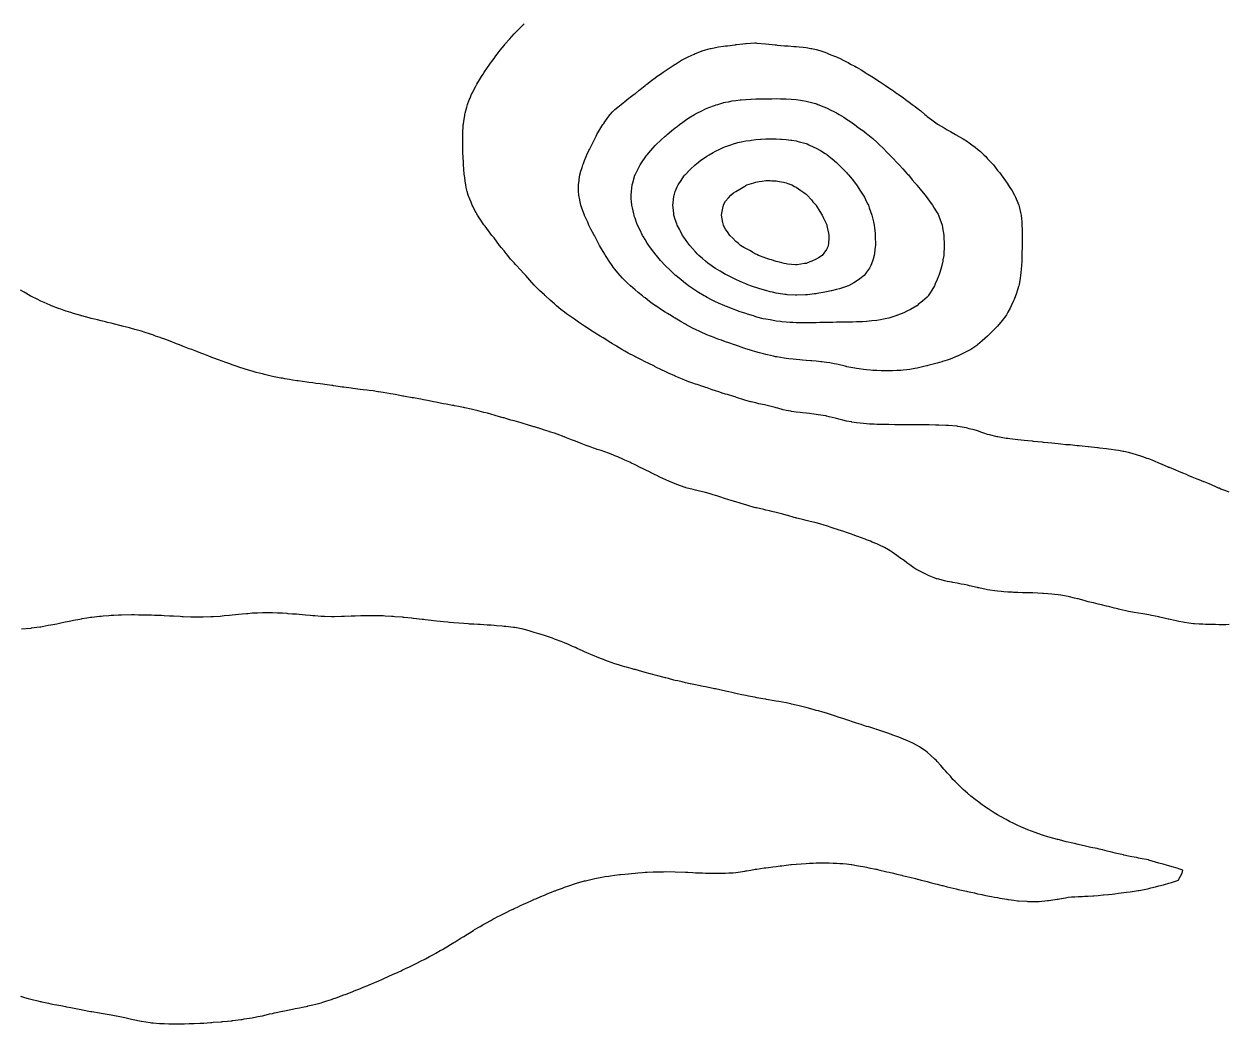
# Model space of a CAD drawing. Extents: x -717077 to -715000, y -984627 to -984000.
# Drawn here: x -716149.2 to -716029.6, y -984187.8 to -984088.5 of the extents above; entities that cross this region are included whole.
import ezdxf

# ---------------------------------------------------------------- set-up
doc = ezdxf.new("R2010")
doc.units = 0
doc.layers.add('buffer_B1_0_1_clip', color=7, linetype='Continuous')

msp = doc.modelspace()

# ---------------------------------------------------------------- linework, layer by layer
at = {"layer": 'buffer_B1_0_1_clip'}
for points in [[(-716029.5, -984134.99), (-716029.85, -984134.85), (-716030.32, -984134.68), (-716030.5, -984134.61), (-716030.57, -984134.58), (-716030.78, -984134.5), (-716031.27, -984134.28), (-716031.5, -984134.18), (-716031.98, -984133.98), (-716032.04, -984133.96), (-716032.5, -984133.77), (-716032.69, -984133.69), (-716033.18, -984133.5), (-716033.4, -984133.4), (-716033.5, -984133.36), (-716033.75, -984133.25), (-716034.1, -984133.1), (-716034.5, -984132.93), (-716034.8, -984132.81), (-716035.44, -984132.55), (-716035.5, -984132.53), (-716035.52, -984132.52), (-716035.58, -984132.5), (-716036.22, -984132.22), (-716036.5, -984132.1), (-716036.92, -984131.93), (-716037.16, -984131.83), (-716037.5, -984131.7), (-716037.65, -984131.65), (-716038.09, -984131.5), (-716038.39, -984131.39), (-716038.5, -984131.35), (-716038.71, -984131.29), (-716039.15, -984131.16), (-716039.5, -984131.07), (-716039.97, -984130.97), (-716040.04, -984130.96), (-716040.5, -984130.87), (-716040.81, -984130.81), (-716041.24, -984130.76), (-716041.5, -984130.72), (-716041.69, -984130.69), (-716042.38, -984130.62), (-716042.5, -984130.6), (-716042.59, -984130.59), (-716043.49, -984130.5), (-716043.5, -984130.5), (-716043.5, -984130.5), (-716043.5, -984130.5), (-716044.4, -984130.41), (-716044.5, -984130.4), (-716044.61, -984130.39), (-716045.31, -984130.31), (-716045.5, -984130.3), (-716045.72, -984130.28), (-716046.22, -984130.22), (-716046.5, -984130.2), (-716046.83, -984130.16), (-716047.12, -984130.13), (-716047.5, -984130.09), (-716047.95, -984130.05), (-716048.04, -984130.04), (-716048.5, -984130), (-716048.95, -984129.95), (-716049.05, -984129.94), (-716049.5, -984129.9), (-716049.86, -984129.86), (-716050.16, -984129.84), (-716050.5, -984129.8), (-716050.76, -984129.76), (-716051.29, -984129.7), (-716051.5, -984129.68), (-716051.65, -984129.65), (-716052.49, -984129.51), (-716052.5, -984129.51), (-716052.5, -984129.51), (-716052.53, -984129.5), (-716053.3, -984129.31), (-716053.5, -984129.26), (-716053.86, -984129.14), (-716054.07, -984129.07), (-716054.5, -984128.92), (-716054.82, -984128.82), (-716055.31, -984128.69), (-716055.5, -984128.63), (-716055.61, -984128.61), (-716056.2, -984128.5), (-716056.46, -984128.46), (-716056.5, -984128.45), (-716056.54, -984128.45), (-716057.37, -984128.38), (-716057.5, -984128.37), (-716057.63, -984128.37), (-716058.33, -984128.34), (-716058.5, -984128.33), (-716058.66, -984128.33), (-716059.31, -984128.32), (-716059.5, -984128.32), (-716059.68, -984128.32), (-716060.31, -984128.31), (-716060.5, -984128.31), (-716060.68, -984128.31), (-716061.3, -984128.31), (-716061.5, -984128.31), (-716061.69, -984128.31), (-716062.3, -984128.3), (-716062.5, -984128.3), (-716062.69, -984128.3), (-716063.29, -984128.29), (-716063.5, -984128.29), (-716063.71, -984128.29), (-716064.27, -984128.27), (-716064.5, -984128.27), (-716064.74, -984128.25), (-716065.22, -984128.23), (-716065.5, -984128.21), (-716065.82, -984128.18), (-716066.14, -984128.15), (-716066.5, -984128.11), (-716066.97, -984128.03), (-716067.02, -984128.02), (-716067.5, -984127.94), (-716067.85, -984127.85), (-716068.26, -984127.74), (-716068.5, -984127.68), (-716068.64, -984127.64), (-716069.22, -984127.5), (-716069.45, -984127.45), (-716069.5, -984127.44), (-716069.57, -984127.43), (-716070.31, -984127.31), (-716070.5, -984127.28), (-716070.75, -984127.25), (-716071.19, -984127.2), (-716071.5, -984127.16), (-716071.88, -984127.12), (-716072.09, -984127.09), (-716072.5, -984127.05), (-716072.97, -984126.97), (-716073.04, -984126.96), (-716073.5, -984126.88), (-716073.8, -984126.81), (-716074.33, -984126.67), (-716074.5, -984126.62), (-716074.6, -984126.6), (-716074.97, -984126.5), (-716075.39, -984126.4), (-716075.5, -984126.37), (-716075.66, -984126.33), (-716076.2, -984126.21), (-716076.5, -984126.14), (-716076.98, -984126.01), (-716077.01, -984126.01), (-716077.5, -984125.88), (-716077.79, -984125.79), (-716078.41, -984125.58), (-716078.5, -984125.56), (-716078.54, -984125.54), (-716078.68, -984125.5), (-716079.31, -984125.31), (-716079.5, -984125.25), (-716079.85, -984125.15), (-716080.08, -984125.08), (-716080.5, -984124.95), (-716080.83, -984124.84), (-716081.35, -984124.64), (-716081.5, -984124.59), (-716081.57, -984124.57), (-716081.76, -984124.5), (-716082.32, -984124.32), (-716082.5, -984124.26), (-716082.87, -984124.13), (-716083.06, -984124.06), (-716083.5, -984123.91), (-716083.79, -984123.79), (-716084.44, -984123.5), (-716084.48, -984123.48), (-716084.5, -984123.48), (-716084.54, -984123.46), (-716085.18, -984123.18), (-716085.5, -984123.03), (-716085.86, -984122.86), (-716086.42, -984122.57), (-716086.5, -984122.54), (-716086.52, -984122.52), (-716086.57, -984122.5), (-716087.2, -984122.2), (-716087.5, -984122.05), (-716087.86, -984121.87), (-716088.44, -984121.56), (-716088.5, -984121.53), (-716088.52, -984121.52), (-716088.55, -984121.5), (-716089.18, -984121.18), (-716089.5, -984121), (-716089.82, -984120.82), (-716090.35, -984120.5), (-716090.44, -984120.45), (-716090.5, -984120.41), (-716090.73, -984120.26), (-716091.06, -984120.06), (-716091.5, -984119.78), (-716091.67, -984119.68), (-716091.96, -984119.5), (-716092.29, -984119.3), (-716092.5, -984119.17), (-716092.91, -984118.91), (-716093.44, -984118.56), (-716093.5, -984118.52), (-716093.51, -984118.51), (-716093.53, -984118.5), (-716094.11, -984118.11), (-716094.5, -984117.83), (-716094.7, -984117.7), (-716095, -984117.5), (-716095.29, -984117.29), (-716095.5, -984117.14), (-716095.86, -984116.86), (-716096.3, -984116.5), (-716096.4, -984116.4), (-716096.5, -984116.3), (-716096.92, -984115.93), (-716097.4, -984115.5), (-716097.45, -984115.46), (-716097.5, -984115.41), (-716097.97, -984114.97), (-716098.44, -984114.5), (-716098.46, -984114.47), (-716098.5, -984114.43), (-716098.94, -984113.95), (-716099.34, -984113.5), (-716099.42, -984113.42), (-716099.5, -984113.33), (-716099.9, -984112.9), (-716100.26, -984112.5), (-716100.37, -984112.38), (-716100.5, -984112.23), (-716100.85, -984111.85), (-716101.14, -984111.5), (-716101.3, -984111.3), (-716101.5, -984111.04), (-716101.74, -984110.75), (-716101.95, -984110.5), (-716102.5, -984109.76), (-716102.61, -984109.62), (-716102.71, -984109.5), (-716103.05, -984109.06), (-716103.39, -984108.6), (-716103.47, -984108.5), (-716103.48, -984108.48), (-716103.5, -984108.46), (-716103.89, -984107.89), (-716104.14, -984107.5), (-716104.26, -984107.27), (-716104.5, -984106.82), (-716104.61, -984106.61), (-716104.67, -984106.5), (-716104.78, -984106.21), (-716104.91, -984105.91), (-716105.07, -984105.5), (-716105.15, -984105.15), (-716105.25, -984104.75), (-716105.31, -984104.5), (-716105.33, -984104.33), (-716105.44, -984103.55), (-716105.45, -984103.5), (-716105.45, -984103.46), (-716105.5, -984102.89), (-716105.53, -984102.53), (-716105.53, -984102.5), (-716105.53, -984102.47), (-716105.57, -984101.57), (-716105.58, -984101.5), (-716105.58, -984101.42), (-716105.6, -984100.61), (-716105.61, -984100.5), (-716105.61, -984100.39), (-716105.61, -984099.61), (-716105.61, -984099.5), (-716105.6, -984099.4), (-716105.55, -984098.55), (-716105.55, -984098.5), (-716105.54, -984098.46), (-716105.5, -984098.17), (-716105.41, -984097.59), (-716105.4, -984097.5), (-716105.36, -984097.36), (-716105.21, -984096.79), (-716105.12, -984096.5), (-716104.95, -984096.05), (-716104.87, -984095.88), (-716104.72, -984095.5), (-716104.65, -984095.35), (-716104.5, -984095.05), (-716104.31, -984094.69), (-716104.2, -984094.5), (-716103.94, -984094.06), (-716103.73, -984093.73), (-716103.58, -984093.5), (-716103.55, -984093.45), (-716103.5, -984093.37), (-716103.15, -984092.85), (-716102.91, -984092.5), (-716102.74, -984092.26), (-716102.5, -984091.93), (-716102.32, -984091.68), (-716102.18, -984091.5), (-716101.88, -984091.11), (-716101.5, -984090.64), (-716101.43, -984090.56), (-716101.38, -984090.5), (-716100.97, -984090.03), (-716100.5, -984089.5), (-716100.49, -984089.5), (-716100.49, -984089.5), (-716100.4, -984089.4), (-716100.01, -984088.99), (-716099.52, -984088.5)], [(-716029.5, -984148.14), (-716029.85, -984148.15), (-716030.14, -984148.15), (-716030.5, -984148.15), (-716030.85, -984148.14), (-716031.14, -984148.14), (-716031.5, -984148.14), (-716031.87, -984148.12), (-716032.11, -984148.11), (-716032.5, -984148.1), (-716032.94, -984148.06), (-716033.04, -984148.05), (-716033.5, -984148.01), (-716033.93, -984147.94), (-716034.09, -984147.91), (-716034.5, -984147.84), (-716034.78, -984147.78), (-716035.36, -984147.64), (-716035.5, -984147.61), (-716035.58, -984147.59), (-716035.95, -984147.5), (-716036.39, -984147.39), (-716036.5, -984147.37), (-716036.66, -984147.34), (-716037.22, -984147.22), (-716037.5, -984147.17), (-716037.88, -984147.11), (-716038.08, -984147.08), (-716038.5, -984147.01), (-716038.93, -984146.94), (-716039.09, -984146.91), (-716039.5, -984146.83), (-716039.77, -984146.77), (-716040.37, -984146.63), (-716040.5, -984146.6), (-716040.57, -984146.58), (-716040.89, -984146.5), (-716041.37, -984146.38), (-716041.5, -984146.34), (-716041.7, -984146.3), (-716042.18, -984146.18), (-716042.5, -984146.11), (-716042.99, -984145.99), (-716043.01, -984145.98), (-716043.5, -984145.87), (-716043.79, -984145.79), (-716044.37, -984145.63), (-716044.5, -984145.59), (-716044.57, -984145.57), (-716044.87, -984145.5), (-716045.37, -984145.37), (-716045.5, -984145.34), (-716045.69, -984145.31), (-716046.21, -984145.22), (-716046.5, -984145.17), (-716046.86, -984145.14), (-716047.11, -984145.11), (-716047.5, -984145.07), (-716047.95, -984145.05), (-716048.04, -984145.04), (-716048.5, -984145.02), (-716048.99, -984145), (-716049, -984145), (-716049.5, -984144.99), (-716049.97, -984144.97), (-716050.02, -984144.97), (-716050.5, -984144.96), (-716050.93, -984144.94), (-716051.07, -984144.93), (-716051.5, -984144.91), (-716051.87, -984144.88), (-716052.14, -984144.86), (-716052.5, -984144.83), (-716052.78, -984144.79), (-716053.28, -984144.71), (-716053.5, -984144.68), (-716053.65, -984144.65), (-716054.37, -984144.5), (-716054.47, -984144.48), (-716054.5, -984144.47), (-716054.54, -984144.46), (-716055.28, -984144.29), (-716055.5, -984144.24), (-716055.82, -984144.17), (-716056.11, -984144.11), (-716056.5, -984144.04), (-716056.95, -984143.95), (-716057.06, -984143.93), (-716057.5, -984143.85), (-716057.78, -984143.78), (-716058.35, -984143.64), (-716058.5, -984143.61), (-716058.58, -984143.58), (-716058.79, -984143.5), (-716059.29, -984143.3), (-716059.5, -984143.21), (-716059.97, -984142.97), (-716060.09, -984142.91), (-716060.5, -984142.7), (-716060.62, -984142.63), (-716060.83, -984142.5), (-716061.21, -984142.22), (-716061.5, -984142.01), (-716061.79, -984141.79), (-716062.21, -984141.5), (-716062.37, -984141.37), (-716062.5, -984141.27), (-716062.96, -984140.96), (-716063.16, -984140.83), (-716063.5, -984140.63), (-716063.58, -984140.58), (-716063.74, -984140.5), (-716064.24, -984140.24), (-716064.5, -984140.13), (-716064.94, -984139.94), (-716065.12, -984139.87), (-716065.5, -984139.73), (-716065.66, -984139.66), (-716066.1, -984139.5), (-716066.39, -984139.39), (-716066.5, -984139.35), (-716066.73, -984139.27), (-716067.12, -984139.12), (-716067.5, -984138.99), (-716067.87, -984138.87), (-716068.24, -984138.76), (-716068.5, -984138.67), (-716068.63, -984138.63), (-716069.02, -984138.5), (-716069.38, -984138.38), (-716069.5, -984138.34), (-716069.73, -984138.27), (-716070.14, -984138.14), (-716070.5, -984138.04), (-716070.93, -984137.93), (-716071.11, -984137.89), (-716071.5, -984137.79), (-716071.73, -984137.74), (-716072.42, -984137.58), (-716072.5, -984137.56), (-716072.54, -984137.55), (-716072.71, -984137.5), (-716073.32, -984137.32), (-716073.5, -984137.27), (-716073.81, -984137.18), (-716074.1, -984137.11), (-716074.5, -984137), (-716074.9, -984136.91), (-716075.14, -984136.86), (-716075.5, -984136.78), (-716075.72, -984136.72), (-716076.43, -984136.56), (-716076.5, -984136.55), (-716076.53, -984136.54), (-716076.67, -984136.5), (-716077.31, -984136.31), (-716077.5, -984136.25), (-716077.86, -984136.14), (-716078.07, -984136.07), (-716078.5, -984135.94), (-716078.84, -984135.84), (-716079.29, -984135.71), (-716079.5, -984135.65), (-716079.61, -984135.61), (-716079.98, -984135.5), (-716080.37, -984135.37), (-716080.5, -984135.33), (-716080.73, -984135.26), (-716081.14, -984135.14), (-716081.5, -984135.04), (-716081.93, -984134.94), (-716082.1, -984134.9), (-716082.5, -984134.8), (-716082.73, -984134.74), (-716083.44, -984134.55), (-716083.5, -984134.54), (-716083.53, -984134.53), (-716083.61, -984134.5), (-716084.26, -984134.26), (-716084.5, -984134.17), (-716084.97, -984133.97), (-716085.07, -984133.93), (-716085.5, -984133.75), (-716085.66, -984133.67), (-716086.02, -984133.5), (-716086.34, -984133.34), (-716086.5, -984133.26), (-716086.97, -984133.03), (-716087.01, -984133.01), (-716087.5, -984132.77), (-716087.68, -984132.68), (-716088.05, -984132.5), (-716088.35, -984132.35), (-716088.5, -984132.27), (-716088.93, -984132.07), (-716089.02, -984132.03), (-716089.5, -984131.81), (-716089.71, -984131.71), (-716090.21, -984131.5), (-716090.41, -984131.41), (-716090.5, -984131.37), (-716090.7, -984131.3), (-716091.13, -984131.13), (-716091.5, -984131), (-716091.87, -984130.87), (-716092.25, -984130.75), (-716092.5, -984130.67), (-716092.62, -984130.62), (-716092.95, -984130.5), (-716093.35, -984130.35), (-716093.5, -984130.29), (-716093.84, -984130.16), (-716094.07, -984130.07), (-716094.5, -984129.9), (-716094.79, -984129.79), (-716095.48, -984129.52), (-716095.5, -984129.51), (-716095.5, -984129.51), (-716095.52, -984129.5), (-716096.24, -984129.24), (-716096.5, -984129.15), (-716096.99, -984128.99), (-716097.02, -984128.98), (-716097.5, -984128.83), (-716097.75, -984128.75), (-716098.48, -984128.52), (-716098.5, -984128.51), (-716098.51, -984128.51), (-716098.54, -984128.5), (-716099.27, -984128.27), (-716099.5, -984128.2), (-716099.91, -984128.08), (-716100.04, -984128.05), (-716100.5, -984127.92), (-716100.82, -984127.83), (-716101.32, -984127.68), (-716101.5, -984127.62), (-716101.59, -984127.6), (-716101.95, -984127.5), (-716102.37, -984127.37), (-716102.5, -984127.34), (-716102.72, -984127.28), (-716103.16, -984127.16), (-716103.5, -984127.08), (-716103.96, -984126.96), (-716104.07, -984126.93), (-716104.5, -984126.82), (-716104.76, -984126.76), (-716105.38, -984126.62), (-716105.5, -984126.59), (-716105.57, -984126.58), (-716106, -984126.5), (-716106.42, -984126.42), (-716106.5, -984126.4), (-716106.62, -984126.38), (-716107.26, -984126.26), (-716107.5, -984126.22), (-716107.85, -984126.15), (-716108.1, -984126.1), (-716108.5, -984126.02), (-716108.93, -984125.93), (-716109.1, -984125.9), (-716109.5, -984125.82), (-716109.77, -984125.77), (-716110.32, -984125.67), (-716110.5, -984125.64), (-716110.62, -984125.62), (-716111.31, -984125.5), (-716111.47, -984125.47), (-716111.5, -984125.47), (-716111.54, -984125.46), (-716112.31, -984125.31), (-716112.5, -984125.27), (-716112.77, -984125.22), (-716113.15, -984125.16), (-716113.5, -984125.09), (-716113.97, -984125.03), (-716114.02, -984125.02), (-716114.5, -984124.95), (-716114.9, -984124.9), (-716115.12, -984124.88), (-716115.5, -984124.83), (-716115.79, -984124.8), (-716116.26, -984124.74), (-716116.5, -984124.71), (-716116.68, -984124.68), (-716117.42, -984124.58), (-716117.5, -984124.57), (-716117.56, -984124.56), (-716117.98, -984124.5), (-716118.43, -984124.43), (-716118.5, -984124.42), (-716118.59, -984124.41), (-716119.3, -984124.31), (-716119.5, -984124.28), (-716119.75, -984124.25), (-716120.19, -984124.19), (-716120.5, -984124.15), (-716120.9, -984124.1), (-716121.07, -984124.08), (-716121.5, -984124.02), (-716121.95, -984123.95), (-716122.06, -984123.93), (-716122.5, -984123.87), (-716122.81, -984123.81), (-716123.27, -984123.73), (-716123.5, -984123.69), (-716123.66, -984123.66), (-716124.48, -984123.5), (-716124.49, -984123.5), (-716124.5, -984123.5), (-716124.5, -984123.5), (-716125.3, -984123.31), (-716125.5, -984123.26), (-716125.82, -984123.17), (-716126.1, -984123.1), (-716126.5, -984122.99), (-716126.88, -984122.88), (-716127.22, -984122.78), (-716127.5, -984122.69), (-716127.64, -984122.65), (-716128.1, -984122.5), (-716128.39, -984122.39), (-716128.5, -984122.35), (-716128.73, -984122.27), (-716129.12, -984122.13), (-716129.5, -984121.99), (-716129.85, -984121.86), (-716130.31, -984121.69), (-716130.5, -984121.62), (-716130.59, -984121.59), (-716130.83, -984121.5), (-716131.31, -984121.31), (-716131.5, -984121.24), (-716131.93, -984121.06), (-716132.02, -984121.03), (-716132.5, -984120.84), (-716132.75, -984120.75), (-716133.42, -984120.5), (-716133.47, -984120.48), (-716133.5, -984120.47), (-716133.55, -984120.45), (-716134.19, -984120.19), (-716134.5, -984120.07), (-716134.91, -984119.92), (-716135.17, -984119.82), (-716135.5, -984119.71), (-716135.65, -984119.65), (-716136.1, -984119.5), (-716136.39, -984119.39), (-716136.5, -984119.35), (-716136.72, -984119.28), (-716137.14, -984119.14), (-716137.5, -984119.02), (-716137.9, -984118.9), (-716138.17, -984118.83), (-716138.5, -984118.74), (-716138.68, -984118.69), (-716139.42, -984118.5), (-716139.48, -984118.48), (-716139.5, -984118.48), (-716139.53, -984118.47), (-716140.28, -984118.28), (-716140.5, -984118.23), (-716140.86, -984118.14), (-716141.08, -984118.08), (-716141.5, -984117.98), (-716141.88, -984117.89), (-716142.18, -984117.81), (-716142.5, -984117.74), (-716142.68, -984117.69), (-716143.41, -984117.5), (-716143.48, -984117.48), (-716143.5, -984117.48), (-716143.53, -984117.47), (-716144.25, -984117.25), (-716144.5, -984117.17), (-716144.99, -984117.01), (-716145, -984117.01), (-716145.5, -984116.84), (-716145.75, -984116.75), (-716146.42, -984116.5), (-716146.47, -984116.48), (-716146.5, -984116.47), (-716146.56, -984116.44), (-716147.16, -984116.17), (-716147.5, -984116.02), (-716147.85, -984115.85), (-716148.43, -984115.56), (-716148.5, -984115.53), (-716148.52, -984115.52), (-716148.56, -984115.5), (-716149.15, -984115.15), (-716149.5, -984114.95)], [(-716149.5, -984185.04), (-716149.13, -984185.14), (-716148.76, -984185.24), (-716148.5, -984185.31), (-716148.35, -984185.35), (-716147.78, -984185.5), (-716147.55, -984185.56), (-716147.5, -984185.57), (-716147.41, -984185.59), (-716146.73, -984185.73), (-716146.5, -984185.78), (-716146.16, -984185.84), (-716145.89, -984185.89), (-716145.5, -984185.96), (-716145.04, -984186.04), (-716144.93, -984186.07), (-716144.5, -984186.15), (-716144.2, -984186.2), (-716143.69, -984186.31), (-716143.5, -984186.35), (-716143.37, -984186.37), (-716142.72, -984186.5), (-716142.53, -984186.54), (-716142.5, -984186.54), (-716142.44, -984186.55), (-716141.68, -984186.68), (-716141.5, -984186.72), (-716140.5, -984186.89), (-716140.02, -984186.98), (-716139.98, -984186.98), (-716139.5, -984187.08), (-716139.15, -984187.15), (-716138.76, -984187.24), (-716138.5, -984187.3), (-716138.33, -984187.33), (-716137.52, -984187.5), (-716137.5, -984187.5), (-716137.5, -984187.5), (-716137.49, -984187.51), (-716136.63, -984187.64), (-716136.5, -984187.66), (-716136.33, -984187.67), (-716135.72, -984187.73), (-716135.5, -984187.74), (-716135.25, -984187.75), (-716134.77, -984187.77), (-716134.5, -984187.78), (-716134.22, -984187.78), (-716133.77, -984187.78), (-716133.5, -984187.77), (-716133.23, -984187.77), (-716132.75, -984187.75), (-716132.5, -984187.74), (-716132.26, -984187.73), (-716131.7, -984187.7), (-716131.5, -984187.7), (-716131.31, -984187.69), (-716130.64, -984187.64), (-716130.5, -984187.63), (-716130.37, -984187.62), (-716129.55, -984187.56), (-716129.5, -984187.55), (-716129.45, -984187.55), (-716128.96, -984187.5), (-716128.54, -984187.46), (-716128.5, -984187.45), (-716128.44, -984187.44), (-716127.65, -984187.35), (-716127.5, -984187.33), (-716127.29, -984187.29), (-716126.79, -984187.21), (-716126.5, -984187.16), (-716126.07, -984187.07), (-716125.95, -984187.05), (-716125.5, -984186.96), (-716125.13, -984186.87), (-716124.79, -984186.79), (-716124.5, -984186.73), (-716124.31, -984186.68), (-716123.51, -984186.51), (-716123.5, -984186.51), (-716123.49, -984186.51), (-716123.46, -984186.5), (-716122.66, -984186.34), (-716122.5, -984186.3), (-716122.25, -984186.26), (-716121.82, -984186.18), (-716121.5, -984186.11), (-716121, -984186.01), (-716120.99, -984186), (-716120.5, -984185.89), (-716120.18, -984185.81), (-716119.67, -984185.67), (-716119.5, -984185.62), (-716119.4, -984185.6), (-716119.1, -984185.5), (-716118.65, -984185.35), (-716118.5, -984185.3), (-716118.18, -984185.18), (-716117.91, -984185.09), (-716117.5, -984184.93), (-716117.18, -984184.81), (-716116.58, -984184.58), (-716116.5, -984184.55), (-716116.46, -984184.54), (-716116.37, -984184.5), (-716115.75, -984184.25), (-716115.5, -984184.14), (-716115.04, -984183.95), (-716114.88, -984183.89), (-716114.5, -984183.73), (-716114.34, -984183.66), (-716113.95, -984183.5), (-716113.64, -984183.36), (-716113.5, -984183.3), (-716112.5, -984182.85), (-716112.26, -984182.74), (-716111.73, -984182.5), (-716111.57, -984182.42), (-716111.5, -984182.39), (-716111.28, -984182.28), (-716110.9, -984182.1), (-716110.5, -984181.91), (-716110.22, -984181.77), (-716109.67, -984181.5), (-716109.5, -984181.41), (-716109.31, -984181.31), (-716108.9, -984181.1), (-716108.5, -984180.88), (-716108.26, -984180.74), (-716107.83, -984180.5), (-716107.62, -984180.38), (-716107.5, -984180.31), (-716107.02, -984180.02), (-716106.99, -984180), (-716106.5, -984179.71), (-716106.37, -984179.63), (-716106.17, -984179.5), (-716105.75, -984179.24), (-716105.5, -984179.09), (-716105.14, -984178.86), (-716104.55, -984178.5), (-716104.52, -984178.48), (-716104.5, -984178.47), (-716104.42, -984178.42), (-716103.89, -984178.11), (-716103.5, -984177.88), (-716103.26, -984177.74), (-716102.82, -984177.5), (-716102.61, -984177.38), (-716102.5, -984177.32), (-716102.13, -984177.13), (-716101.96, -984177.04), (-716101.5, -984176.81), (-716101.29, -984176.71), (-716100.85, -984176.5), (-716100.61, -984176.38), (-716100.5, -984176.33), (-716100.18, -984176.18), (-716099.93, -984176.07), (-716099.5, -984175.86), (-716099.25, -984175.75), (-716098.69, -984175.5), (-716098.56, -984175.44), (-716098.5, -984175.41), (-716098.35, -984175.35), (-716097.86, -984175.14), (-716097.5, -984174.99), (-716097.15, -984174.84), (-716096.63, -984174.64), (-716096.5, -984174.58), (-716096.44, -984174.56), (-716096.28, -984174.5), (-716095.71, -984174.29), (-716095.5, -984174.21), (-716095.06, -984174.06), (-716094.97, -984174.03), (-716094.5, -984173.87), (-716094.21, -984173.79), (-716093.61, -984173.62), (-716093.5, -984173.58), (-716093.43, -984173.57), (-716093.14, -984173.5), (-716092.62, -984173.38), (-716092.5, -984173.35), (-716092.31, -984173.31), (-716091.79, -984173.21), (-716091.5, -984173.15), (-716091.09, -984173.1), (-716090.92, -984173.07), (-716090.5, -984173.01), (-716090.04, -984172.96), (-716089.95, -984172.95), (-716089.5, -984172.9), (-716089.13, -984172.87), (-716088.84, -984172.84), (-716088.5, -984172.81), (-716088.21, -984172.79), (-716087.75, -984172.75), (-716087.5, -984172.73), (-716087.28, -984172.72), (-716086.69, -984172.69), (-716086.5, -984172.69), (-716086.31, -984172.68), (-716085.66, -984172.67), (-716085.5, -984172.66), (-716084.5, -984172.68), (-716083.5, -984172.72), (-716083.27, -984172.73), (-716082.75, -984172.75), (-716082.5, -984172.77), (-716082.22, -984172.78), (-716081.79, -984172.79), (-716081.5, -984172.8), (-716081.19, -984172.81), (-716080.81, -984172.81), (-716080.5, -984172.82), (-716080.18, -984172.81), (-716079.81, -984172.81), (-716079.5, -984172.81), (-716079.2, -984172.79), (-716078.77, -984172.78), (-716078.5, -984172.76), (-716078.27, -984172.73), (-716077.6, -984172.6), (-716077.5, -984172.58), (-716077.42, -984172.57), (-716076.99, -984172.5), (-716076.57, -984172.43), (-716076.5, -984172.42), (-716076.4, -984172.41), (-716075.69, -984172.3), (-716075.5, -984172.28), (-716075.24, -984172.24), (-716074.81, -984172.19), (-716074.5, -984172.15), (-716074.09, -984172.1), (-716073.92, -984172.07), (-716073.5, -984172.02), (-716073.02, -984171.97), (-716072.97, -984171.97), (-716072.5, -984171.92), (-716071.5, -984171.84), (-716071.17, -984171.82), (-716070.8, -984171.81), (-716070.5, -984171.79), (-716070.21, -984171.79), (-716069.78, -984171.78), (-716069.5, -984171.78), (-716069.21, -984171.79), (-716068.81, -984171.81), (-716068.5, -984171.82), (-716068.15, -984171.85), (-716067.87, -984171.87), (-716067.5, -984171.9), (-716067.03, -984171.97), (-716066.97, -984171.97), (-716066.5, -984172.04), (-716066.11, -984172.11), (-716065.84, -984172.16), (-716065.5, -984172.22), (-716065.27, -984172.27), (-716064.59, -984172.41), (-716064.5, -984172.43), (-716064.44, -984172.45), (-716064.2, -984172.5), (-716063.63, -984172.64), (-716063.5, -984172.67), (-716063.28, -984172.72), (-716062.83, -984172.83), (-716062.5, -984172.9), (-716062.02, -984173.02), (-716061.96, -984173.04), (-716061.5, -984173.15), (-716061.22, -984173.22), (-716060.64, -984173.36), (-716060.5, -984173.4), (-716060.42, -984173.42), (-716060.09, -984173.5), (-716059.62, -984173.62), (-716059.5, -984173.65), (-716059.29, -984173.71), (-716058.83, -984173.83), (-716058.5, -984173.91), (-716058.03, -984174.03), (-716057.95, -984174.05), (-716057.5, -984174.16), (-716057.22, -984174.23), (-716056.63, -984174.37), (-716056.5, -984174.4), (-716056.42, -984174.42), (-716056.07, -984174.5), (-716055.6, -984174.61), (-716055.5, -984174.63), (-716055.33, -984174.67), (-716054.78, -984174.78), (-716054.5, -984174.85), (-716054.06, -984174.94), (-716053.95, -984174.96), (-716053.5, -984175.05), (-716053.12, -984175.12), (-716052.81, -984175.18), (-716052.5, -984175.24), (-716052.28, -984175.28), (-716051.59, -984175.4), (-716051.5, -984175.42), (-716051.43, -984175.43), (-716050.9, -984175.5), (-716050.54, -984175.55), (-716050.5, -984175.56), (-716050.44, -984175.56), (-716049.61, -984175.61), (-716049.5, -984175.62), (-716049.37, -984175.63), (-716048.62, -984175.62), (-716048.5, -984175.62), (-716048.38, -984175.62), (-716047.54, -984175.54), (-716047.5, -984175.54), (-716047.46, -984175.54), (-716047.22, -984175.5), (-716046.6, -984175.4), (-716046.5, -984175.38), (-716046.35, -984175.35), (-716045.75, -984175.25), (-716045.5, -984175.19), (-716045.17, -984175.17), (-716044.84, -984175.16), (-716044.5, -984175.14), (-716044.12, -984175.12), (-716043.88, -984175.11), (-716043.5, -984175.1), (-716043.06, -984175.07), (-716042.94, -984175.06), (-716042.5, -984175.03), (-716042.01, -984174.98), (-716041.97, -984174.98), (-716041.5, -984174.93), (-716041.11, -984174.89), (-716040.85, -984174.85), (-716040.5, -984174.81), (-716040.22, -984174.78), (-716039.7, -984174.71), (-716039.34, -984174.66), (-716038.54, -984174.54), (-716038.5, -984174.53), (-716038.47, -984174.53), (-716038.27, -984174.5), (-716037.63, -984174.36), (-716037.5, -984174.33), (-716037.27, -984174.27), (-716036.83, -984174.17), (-716036.5, -984174.08), (-716036.03, -984173.97), (-716035.94, -984173.94), (-716035.5, -984173.82), (-716035.25, -984173.75), (-716034.55, -984173.5), (-716034.53, -984173.47), (-716034.5, -984173.4), (-716034.19, -984172.8), (-716034.1, -984172.5), (-716034.4, -984172.41), (-716034.5, -984172.38), (-716034.67, -984172.33), (-716035.18, -984172.18), (-716035.5, -984172.09), (-716035.96, -984171.96), (-716036.06, -984171.93), (-716036.5, -984171.81), (-716037.5, -984171.51), (-716037.5, -984171.51), (-716037.53, -984171.5), (-716038.34, -984171.35), (-716038.5, -984171.32), (-716038.72, -984171.27), (-716039.18, -984171.18), (-716039.5, -984171.12), (-716039.98, -984171.02), (-716040.01, -984171.01), (-716040.5, -984170.91), (-716040.82, -984170.83), (-716041.29, -984170.71), (-716041.5, -984170.66), (-716041.62, -984170.63), (-716042.07, -984170.5), (-716042.42, -984170.43), (-716042.5, -984170.41), (-716042.61, -984170.38), (-716043.25, -984170.25), (-716043.5, -984170.19), (-716043.89, -984170.11), (-716044.07, -984170.07), (-716044.5, -984169.97), (-716044.88, -984169.88), (-716045.19, -984169.81), (-716045.5, -984169.73), (-716045.68, -984169.69), (-716046.37, -984169.5), (-716046.47, -984169.48), (-716046.5, -984169.47), (-716046.54, -984169.46), (-716047.27, -984169.27), (-716047.5, -984169.21), (-716047.93, -984169.07), (-716048.03, -984169.04), (-716048.5, -984168.89), (-716048.78, -984168.78), (-716049.49, -984168.5), (-716049.5, -984168.5), (-716049.5, -984168.5), (-716049.5, -984168.5), (-716050.2, -984168.21), (-716050.5, -984168.08), (-716050.89, -984167.89), (-716051.32, -984167.67), (-716051.5, -984167.59), (-716051.55, -984167.56), (-716051.66, -984167.5), (-716052.2, -984167.2), (-716052.5, -984167.03), (-716052.83, -984166.83), (-716053.35, -984166.5), (-716053.44, -984166.44), (-716053.5, -984166.4), (-716053.83, -984166.17), (-716054.03, -984166.03), (-716054.5, -984165.68), (-716054.6, -984165.61), (-716054.74, -984165.5), (-716055.15, -984165.16), (-716055.5, -984164.86), (-716055.69, -984164.7), (-716055.92, -984164.5), (-716056.21, -984164.21), (-716056.5, -984163.92), (-716056.71, -984163.71), (-716056.93, -984163.5), (-716057.19, -984163.2), (-716057.5, -984162.84), (-716057.67, -984162.67), (-716057.83, -984162.5), (-716058.13, -984162.14), (-716058.5, -984161.72), (-716058.61, -984161.61), (-716058.72, -984161.5), (-716059.12, -984161.12), (-716059.5, -984160.8), (-716059.66, -984160.67), (-716059.91, -984160.5), (-716060.27, -984160.27), (-716060.5, -984160.15), (-716060.92, -984159.92), (-716061.21, -984159.79), (-716061.5, -984159.65), (-716061.6, -984159.6), (-716061.84, -984159.5), (-716062.31, -984159.32), (-716062.5, -984159.25), (-716062.89, -984159.11), (-716063.05, -984159.05), (-716063.5, -984158.89), (-716063.79, -984158.79), (-716064.4, -984158.59), (-716064.5, -984158.56), (-716064.54, -984158.55), (-716064.68, -984158.5), (-716065.3, -984158.3), (-716065.5, -984158.24), (-716065.88, -984158.11), (-716066.05, -984158.06), (-716066.5, -984157.91), (-716066.81, -984157.81), (-716067.37, -984157.63), (-716067.5, -984157.59), (-716067.56, -984157.56), (-716067.76, -984157.5), (-716068.32, -984157.32), (-716068.5, -984157.26), (-716069.5, -984156.94), (-716069.84, -984156.84), (-716070.29, -984156.71), (-716070.5, -984156.65), (-716070.61, -984156.62), (-716071.05, -984156.5), (-716071.4, -984156.4), (-716071.5, -984156.38), (-716071.66, -984156.34), (-716072.21, -984156.21), (-716072.5, -984156.14), (-716072.96, -984156.03), (-716073.02, -984156.02), (-716073.5, -984155.92), (-716073.85, -984155.85), (-716074.21, -984155.78), (-716074.5, -984155.73), (-716074.69, -984155.7), (-716075.43, -984155.57), (-716075.5, -984155.55), (-716075.54, -984155.55), (-716075.81, -984155.5), (-716076.39, -984155.4), (-716076.5, -984155.38), (-716076.65, -984155.35), (-716077.24, -984155.24), (-716077.5, -984155.19), (-716077.9, -984155.1), (-716078.06, -984155.07), (-716078.5, -984154.97), (-716078.88, -984154.88), (-716079.18, -984154.81), (-716079.5, -984154.74), (-716080.5, -984154.53), (-716080.52, -984154.52), (-716080.62, -984154.5), (-716081.35, -984154.35), (-716081.5, -984154.32), (-716081.72, -984154.28), (-716082.18, -984154.18), (-716082.5, -984154.12), (-716082.98, -984154.02), (-716083.01, -984154.01), (-716083.5, -984153.91), (-716083.83, -984153.83), (-716084.26, -984153.73), (-716084.5, -984153.68), (-716084.64, -984153.64), (-716085.18, -984153.5), (-716085.43, -984153.44), (-716085.5, -984153.42), (-716085.6, -984153.4), (-716086.23, -984153.23), (-716086.5, -984153.16), (-716086.97, -984153.03), (-716087.01, -984153.02), (-716087.5, -984152.88), (-716088.5, -984152.61), (-716088.58, -984152.58), (-716088.87, -984152.5), (-716089.36, -984152.36), (-716089.5, -984152.33), (-716089.75, -984152.25), (-716090.13, -984152.14), (-716090.5, -984152.02), (-716090.88, -984151.89), (-716091.24, -984151.76), (-716091.5, -984151.67), (-716091.62, -984151.62), (-716091.92, -984151.5), (-716092.34, -984151.34), (-716092.5, -984151.27), (-716092.9, -984151.1), (-716093.04, -984151.04), (-716093.5, -984150.83), (-716093.73, -984150.73), (-716094.24, -984150.5), (-716094.42, -984150.42), (-716094.5, -984150.38), (-716094.7, -984150.3), (-716095.12, -984150.12), (-716095.5, -984149.96), (-716095.83, -984149.83), (-716096.39, -984149.61), (-716096.5, -984149.57), (-716096.55, -984149.55), (-716096.68, -984149.5), (-716097.29, -984149.29), (-716097.5, -984149.22), (-716097.91, -984149.09), (-716098.05, -984149.05), (-716098.5, -984148.91), (-716098.81, -984148.82), (-716099.34, -984148.66), (-716099.5, -984148.61), (-716099.59, -984148.59), (-716100.1, -984148.5), (-716100.44, -984148.44), (-716100.5, -984148.44), (-716100.57, -984148.43), (-716101.33, -984148.34), (-716101.5, -984148.32), (-716101.7, -984148.3), (-716102.25, -984148.25), (-716102.5, -984148.23), (-716102.79, -984148.21), (-716103.18, -984148.18), (-716103.5, -984148.16), (-716103.86, -984148.14), (-716104.12, -984148.12), (-716104.5, -984148.1), (-716104.92, -984148.08), (-716105.06, -984148.07), (-716105.5, -984148.04), (-716105.99, -984148), (-716106, -984148), (-716106.5, -984147.97), (-716106.92, -984147.93), (-716107.09, -984147.91), (-716107.5, -984147.87), (-716107.83, -984147.84), (-716108.21, -984147.79), (-716108.5, -984147.76), (-716108.73, -984147.73), (-716109.35, -984147.65), (-716109.5, -984147.63), (-716109.62, -984147.62), (-716110.48, -984147.52), (-716110.5, -984147.52), (-716110.51, -984147.52), (-716110.69, -984147.5), (-716111.43, -984147.43), (-716111.5, -984147.42), (-716111.58, -984147.41), (-716112.35, -984147.36), (-716112.5, -984147.34), (-716112.67, -984147.33), (-716113.3, -984147.3), (-716113.5, -984147.28), (-716113.72, -984147.27), (-716114.26, -984147.27), (-716114.5, -984147.26), (-716114.74, -984147.26), (-716115.27, -984147.27), (-716115.5, -984147.27), (-716115.72, -984147.28), (-716116.3, -984147.3), (-716116.5, -984147.31), (-716116.68, -984147.31), (-716117.33, -984147.34), (-716117.5, -984147.34), (-716117.65, -984147.34), (-716118.35, -984147.36), (-716118.5, -984147.36), (-716118.64, -984147.36), (-716119.34, -984147.34), (-716119.5, -984147.34), (-716119.67, -984147.33), (-716120.28, -984147.28), (-716120.5, -984147.27), (-716120.75, -984147.25), (-716121.2, -984147.21), (-716121.5, -984147.18), (-716121.85, -984147.15), (-716122.12, -984147.12), (-716122.5, -984147.09), (-716122.94, -984147.06), (-716123.05, -984147.05), (-716123.5, -984147.01), (-716123.99, -984146.99), (-716124, -984146.99), (-716124.5, -984146.97), (-716124.97, -984146.97), (-716125.02, -984146.97), (-716125.5, -984146.98), (-716125.99, -984147), (-716126, -984147), (-716126.5, -984147.02), (-716126.94, -984147.06), (-716127.06, -984147.06), (-716127.5, -984147.1), (-716127.86, -984147.14), (-716128.17, -984147.17), (-716128.5, -984147.21), (-716128.76, -984147.24), (-716129.28, -984147.28), (-716129.5, -984147.31), (-716129.68, -984147.32), (-716130.36, -984147.36), (-716130.5, -984147.37), (-716130.62, -984147.38), (-716131.39, -984147.4), (-716131.5, -984147.4), (-716131.6, -984147.4), (-716132.39, -984147.39), (-716132.5, -984147.39), (-716132.61, -984147.39), (-716133.36, -984147.36), (-716133.5, -984147.36), (-716133.65, -984147.35), (-716134.31, -984147.31), (-716134.5, -984147.3), (-716134.71, -984147.29), (-716135.26, -984147.26), (-716135.5, -984147.25), (-716135.76, -984147.24), (-716136.22, -984147.22), (-716136.5, -984147.21), (-716136.79, -984147.2), (-716137.19, -984147.2), (-716137.5, -984147.19), (-716137.81, -984147.19), (-716138.18, -984147.18), (-716138.5, -984147.18), (-716139.5, -984147.2), (-716139.79, -984147.21), (-716140.23, -984147.23), (-716140.5, -984147.24), (-716140.74, -984147.26), (-716141.3, -984147.3), (-716141.5, -984147.32), (-716141.66, -984147.33), (-716142.42, -984147.42), (-716142.5, -984147.43), (-716142.55, -984147.44), (-716142.91, -984147.5), (-716143.42, -984147.58), (-716143.5, -984147.59), (-716143.61, -984147.62), (-716144.25, -984147.74), (-716144.5, -984147.79), (-716144.86, -984147.86), (-716145.09, -984147.91), (-716145.5, -984147.99), (-716145.92, -984148.08), (-716146.11, -984148.12), (-716146.5, -984148.19), (-716146.75, -984148.24), (-716147.37, -984148.37), (-716147.5, -984148.4), (-716147.59, -984148.41), (-716148.44, -984148.5), (-716148.49, -984148.51), (-716148.5, -984148.51), (-716148.5, -984148.51), (-716149.41, -984148.58)]]:
    msp.add_lwpolyline(points, dxfattribs=at)
for points in [[(-716057.97, -984122.02), (-716058.04, -984122.04), (-716058.5, -984122.18), (-716058.75, -984122.25), (-716059.43, -984122.43), (-716059.5, -984122.45), (-716059.54, -984122.46), (-716059.68, -984122.5), (-716060.34, -984122.66), (-716060.5, -984122.69), (-716060.72, -984122.72), (-716061.2, -984122.8), (-716061.5, -984122.84), (-716061.87, -984122.88), (-716062.1, -984122.9), (-716062.5, -984122.93), (-716062.94, -984122.94), (-716063.05, -984122.94), (-716063.5, -984122.95), (-716063.94, -984122.94), (-716064.06, -984122.94), (-716064.5, -984122.93), (-716064.89, -984122.9), (-716065.12, -984122.88), (-716065.5, -984122.85), (-716065.81, -984122.81), (-716066.25, -984122.75), (-716066.5, -984122.72), (-716066.68, -984122.68), (-716067.46, -984122.54), (-716067.5, -984122.53), (-716067.52, -984122.52), (-716067.63, -984122.5), (-716068.33, -984122.33), (-716068.5, -984122.3), (-716068.74, -984122.25), (-716069.17, -984122.17), (-716069.5, -984122.11), (-716069.94, -984122.06), (-716070.04, -984122.04), (-716070.5, -984121.99), (-716070.95, -984121.95), (-716071.05, -984121.94), (-716071.5, -984121.91), (-716071.88, -984121.88), (-716072.14, -984121.86), (-716072.5, -984121.83), (-716072.8, -984121.8), (-716073.24, -984121.75), (-716073.5, -984121.73), (-716073.69, -984121.69), (-716074.43, -984121.57), (-716074.5, -984121.56), (-716074.54, -984121.55), (-716074.74, -984121.5), (-716075.35, -984121.36), (-716075.5, -984121.32), (-716075.74, -984121.25), (-716076.14, -984121.15), (-716076.5, -984121.05), (-716076.92, -984120.92), (-716077.14, -984120.86), (-716077.5, -984120.75), (-716077.68, -984120.69), (-716078.22, -984120.5), (-716078.43, -984120.43), (-716078.5, -984120.41), (-716078.63, -984120.36), (-716079.18, -984120.18), (-716079.5, -984120.07), (-716079.92, -984119.92), (-716080.17, -984119.83), (-716080.5, -984119.71), (-716080.65, -984119.65), (-716081, -984119.5), (-716081.36, -984119.36), (-716081.5, -984119.3), (-716081.86, -984119.13), (-716082.05, -984119.05), (-716082.5, -984118.84), (-716082.72, -984118.73), (-716083.14, -984118.5), (-716083.38, -984118.38), (-716083.5, -984118.31), (-716083.93, -984118.07), (-716084.02, -984118.02), (-716084.5, -984117.73), (-716084.64, -984117.65), (-716084.88, -984117.5), (-716085.27, -984117.27), (-716085.5, -984117.12), (-716085.88, -984116.88), (-716086.44, -984116.5), (-716086.47, -984116.48), (-716086.5, -984116.46), (-716086.65, -984116.35), (-716087.05, -984116.06), (-716087.5, -984115.71), (-716087.62, -984115.62), (-716087.76, -984115.5), (-716088.18, -984115.18), (-716088.5, -984114.9), (-716088.72, -984114.72), (-716088.96, -984114.5), (-716089.24, -984114.25), (-716089.5, -984113.99), (-716089.74, -984113.75), (-716089.97, -984113.5), (-716090.22, -984113.22), (-716090.5, -984112.86), (-716090.66, -984112.66), (-716090.78, -984112.5), (-716091.07, -984112.07), (-716091.31, -984111.69), (-716091.43, -984111.5), (-716091.45, -984111.46), (-716091.5, -984111.38), (-716091.83, -984110.84), (-716092.02, -984110.5), (-716092.19, -984110.19), (-716092.5, -984109.59), (-716092.53, -984109.53), (-716092.55, -984109.5), (-716092.6, -984109.4), (-716092.88, -984108.88), (-716093.07, -984108.5), (-716093.2, -984108.2), (-716093.5, -984107.52), (-716093.5, -984107.51), (-716093.51, -984107.5), (-716093.52, -984107.48), (-716093.78, -984106.79), (-716093.89, -984106.5), (-716093.99, -984106.01), (-716093.99, -984105.99), (-716094.09, -984105.5), (-716094.1, -984105.1), (-716094.11, -984104.89), (-716094.12, -984104.5), (-716094.06, -984104.07), (-716094.05, -984103.95), (-716093.99, -984103.5), (-716093.88, -984103.12), (-716093.75, -984102.75), (-716093.67, -984102.5), (-716093.62, -984102.37), (-716093.5, -984102.07), (-716093.34, -984101.66), (-716093.27, -984101.5), (-716093.07, -984101.07), (-716093.03, -984100.97), (-716092.79, -984100.5), (-716092.7, -984100.3), (-716092.5, -984099.93), (-716092.36, -984099.64), (-716092.28, -984099.5), (-716092, -984099), (-716092, -984099), (-716091.68, -984098.5), (-716091.61, -984098.39), (-716091.5, -984098.23), (-716091.2, -984097.8), (-716090.96, -984097.5), (-716090.74, -984097.25), (-716090.5, -984097.02), (-716090.22, -984096.78), (-716089.86, -984096.5), (-716089.66, -984096.34), (-716089.5, -984096.21), (-716089.11, -984095.89), (-716088.58, -984095.5), (-716088.53, -984095.46), (-716088.5, -984095.44), (-716088.1, -984095.1), (-716087.99, -984095.01), (-716087.5, -984094.63), (-716087.43, -984094.57), (-716087.33, -984094.5), (-716086.87, -984094.13), (-716086.5, -984093.86), (-716086.29, -984093.71), (-716085.98, -984093.5), (-716085.7, -984093.3), (-716085.5, -984093.17), (-716085.11, -984092.89), (-716084.5, -984092.51), (-716084.5, -984092.5), (-716084.5, -984092.5), (-716084.49, -984092.5), (-716083.88, -984092.12), (-716083.5, -984091.91), (-716083.22, -984091.77), (-716082.62, -984091.5), (-716082.54, -984091.46), (-716082.5, -984091.44), (-716082.41, -984091.41), (-716081.82, -984091.18), (-716081.5, -984091.07), (-716081.04, -984090.96), (-716080.93, -984090.94), (-716080.5, -984090.84), (-716080.2, -984090.79), (-716079.71, -984090.72), (-716079.5, -984090.68), (-716079.33, -984090.67), (-716078.57, -984090.58), (-716078.5, -984090.57), (-716078.43, -984090.56), (-716077.81, -984090.5), (-716077.53, -984090.47), (-716077.5, -984090.47), (-716077.46, -984090.47), (-716076.59, -984090.4), (-716076.5, -984090.4), (-716076.4, -984090.41), (-716075.5, -984090.5), (-716075.5, -984090.5), (-716075.5, -984090.5), (-716075.5, -984090.5), (-716074.59, -984090.59), (-716074.5, -984090.6), (-716074.39, -984090.61), (-716073.67, -984090.67), (-716073.5, -984090.68), (-716073.3, -984090.69), (-716072.73, -984090.74), (-716072.5, -984090.75), (-716072.21, -984090.79), (-716071.82, -984090.83), (-716071.5, -984090.86), (-716071.05, -984090.95), (-716070.96, -984090.96), (-716070.5, -984091.06), (-716070.16, -984091.16), (-716069.66, -984091.33), (-716069.5, -984091.39), (-716069.42, -984091.42), (-716069.22, -984091.5), (-716068.7, -984091.7), (-716068.5, -984091.79), (-716068.01, -984092.01), (-716067.95, -984092.05), (-716067.5, -984092.28), (-716067.35, -984092.35), (-716067.09, -984092.5), (-716066.69, -984092.7), (-716066.5, -984092.81), (-716066.06, -984093.06), (-716065.69, -984093.3), (-716065.5, -984093.43), (-716065.45, -984093.46), (-716065.39, -984093.5), (-716064.83, -984093.83), (-716064.5, -984094.07), (-716064.23, -984094.23), (-716063.84, -984094.5), (-716063.62, -984094.63), (-716063.5, -984094.72), (-716063.02, -984095.02), (-716062.85, -984095.15), (-716062.5, -984095.41), (-716062.44, -984095.44), (-716062.37, -984095.5), (-716061.84, -984095.84), (-716061.5, -984096.12), (-716061.27, -984096.27), (-716060.99, -984096.5), (-716060.7, -984096.7), (-716060.5, -984096.87), (-716060.13, -984097.13), (-716059.71, -984097.5), (-716059.59, -984097.6), (-716059.5, -984097.69), (-716059.02, -984098.03), (-716058.78, -984098.22), (-716058.5, -984098.44), (-716058.46, -984098.46), (-716058.4, -984098.5), (-716057.82, -984098.82), (-716057.5, -984099.04), (-716057.19, -984099.19), (-716056.67, -984099.5), (-716056.55, -984099.56), (-716056.5, -984099.59), (-716056.28, -984099.71), (-716055.91, -984099.91), (-716055.5, -984100.19), (-716055.31, -984100.31), (-716055.06, -984100.5), (-716054.73, -984100.74), (-716054.5, -984100.95), (-716054.19, -984101.19), (-716053.87, -984101.5), (-716053.68, -984101.68), (-716053.5, -984101.89), (-716053.19, -984102.19), (-716052.92, -984102.5), (-716052.73, -984102.73), (-716052.5, -984103.06), (-716052.29, -984103.29), (-716052.14, -984103.5), (-716051.87, -984103.87), (-716051.5, -984104.43), (-716051.47, -984104.47), (-716051.45, -984104.5), (-716051.36, -984104.64), (-716051.07, -984105.07), (-716050.82, -984105.5), (-716050.71, -984105.72), (-716050.5, -984106.27), (-716050.43, -984106.43), (-716050.4, -984106.5), (-716050.37, -984106.63), (-716050.23, -984107.23), (-716050.17, -984107.5), (-716050.14, -984107.86), (-716050.11, -984108.12), (-716050.08, -984108.5), (-716050.07, -984108.92), (-716050.07, -984109.07), (-716050.06, -984109.5), (-716050.06, -984109.93), (-716050.06, -984110.07), (-716050.07, -984110.5), (-716050.07, -984110.92), (-716050.08, -984111.08), (-716050.08, -984111.5), (-716050.1, -984111.9), (-716050.1, -984112.11), (-716050.12, -984112.5), (-716050.15, -984112.85), (-716050.18, -984113.18), (-716050.21, -984113.5), (-716050.25, -984113.75), (-716050.37, -984114.37), (-716050.39, -984114.5), (-716050.42, -984114.58), (-716050.5, -984114.81), (-716050.66, -984115.34), (-716050.71, -984115.5), (-716050.87, -984115.87), (-716050.94, -984116.05), (-716051.14, -984116.5), (-716051.26, -984116.73), (-716051.5, -984117.14), (-716051.62, -984117.38), (-716051.69, -984117.5), (-716052.04, -984117.96), (-716052.5, -984118.5), (-716052.5, -984118.5), (-716052.5, -984118.5), (-716053, -984119), (-716053.49, -984119.5), (-716053.5, -984119.5), (-716053.5, -984119.5), (-716053.51, -984119.52), (-716054.03, -984119.97), (-716054.5, -984120.36), (-716054.57, -984120.42), (-716054.67, -984120.5), (-716055.17, -984120.82), (-716055.5, -984121), (-716055.82, -984121.17), (-716056.48, -984121.48), (-716056.5, -984121.49), (-716056.5, -984121.49), (-716056.51, -984121.5), (-716057.22, -984121.78), (-716057.5, -984121.88)], [(-716059.96, -984116.04), (-716060.38, -984116.38), (-716060.5, -984116.48), (-716060.51, -984116.49), (-716060.53, -984116.5), (-716061.14, -984116.85), (-716061.5, -984117.04), (-716061.81, -984117.18), (-716062.43, -984117.43), (-716062.5, -984117.46), (-716062.53, -984117.47), (-716062.61, -984117.5), (-716063.29, -984117.71), (-716063.5, -984117.76), (-716063.82, -984117.82), (-716064.11, -984117.88), (-716064.5, -984117.95), (-716065, -984118), (-716065, -984118), (-716065.5, -984118.05), (-716065.92, -984118.07), (-716066.07, -984118.08), (-716066.5, -984118.1), (-716066.89, -984118.11), (-716067.11, -984118.11), (-716067.5, -984118.12), (-716067.87, -984118.13), (-716068.12, -984118.12), (-716068.5, -984118.13), (-716068.86, -984118.14), (-716069.14, -984118.14), (-716069.5, -984118.15), (-716069.84, -984118.16), (-716070.16, -984118.16), (-716070.5, -984118.17), (-716070.82, -984118.18), (-716071.18, -984118.18), (-716071.5, -984118.19), (-716071.81, -984118.19), (-716072.18, -984118.18), (-716072.5, -984118.18), (-716072.83, -984118.16), (-716073.14, -984118.15), (-716073.5, -984118.13), (-716073.92, -984118.08), (-716074.06, -984118.06), (-716074.5, -984118.01), (-716074.93, -984117.93), (-716075.09, -984117.9), (-716075.5, -984117.83), (-716075.76, -984117.77), (-716076.39, -984117.61), (-716076.5, -984117.58), (-716076.56, -984117.56), (-716076.75, -984117.5), (-716077.33, -984117.33), (-716077.5, -984117.27), (-716077.84, -984117.16), (-716078.07, -984117.08), (-716078.5, -984116.93), (-716078.81, -984116.81), (-716079.43, -984116.57), (-716079.5, -984116.54), (-716079.53, -984116.53), (-716079.59, -984116.5), (-716080.22, -984116.22), (-716080.5, -984116.09), (-716080.9, -984115.9), (-716081.33, -984115.67), (-716081.5, -984115.58), (-716081.55, -984115.55), (-716081.64, -984115.5), (-716082.18, -984115.18), (-716082.5, -984114.98), (-716082.79, -984114.79), (-716083.2, -984114.5), (-716083.37, -984114.38), (-716083.5, -984114.28), (-716083.93, -984113.93), (-716084.44, -984113.5), (-716084.47, -984113.47), (-716084.5, -984113.45), (-716084.99, -984112.99), (-716085.49, -984112.5), (-716085.5, -984112.5), (-716085.5, -984112.5), (-716085.97, -984111.98), (-716086.38, -984111.5), (-716086.43, -984111.44), (-716086.5, -984111.35), (-716086.87, -984110.87), (-716087.14, -984110.5), (-716087.28, -984110.28), (-716087.5, -984109.92), (-716087.66, -984109.66), (-716087.75, -984109.5), (-716088, -984109), (-716088, -984109), (-716088.24, -984108.5), (-716088.31, -984108.31), (-716088.5, -984107.79), (-716088.58, -984107.58), (-716088.6, -984107.5), (-716088.63, -984107.36), (-716088.76, -984106.77), (-716088.82, -984106.5), (-716088.85, -984106.15), (-716088.87, -984105.87), (-716088.89, -984105.5), (-716088.86, -984105.14), (-716088.82, -984104.83), (-716088.79, -984104.5), (-716088.73, -984104.27), (-716088.51, -984103.51), (-716088.51, -984103.5), (-716088.5, -984103.49), (-716088.5, -984103.48), (-716088.17, -984102.83), (-716088, -984102.5), (-716087.8, -984102.2), (-716087.5, -984101.77), (-716087.38, -984101.61), (-716087.3, -984101.5), (-716086.93, -984101.07), (-716086.5, -984100.58), (-716086.46, -984100.54), (-716086.42, -984100.5), (-716085.94, -984100.06), (-716085.5, -984099.66), (-716085.41, -984099.58), (-716085.31, -984099.5), (-716084.87, -984099.13), (-716084.5, -984098.82), (-716084.32, -984098.68), (-716084.08, -984098.5), (-716083.75, -984098.25), (-716083.5, -984098.07), (-716083.15, -984097.84), (-716082.6, -984097.5), (-716082.54, -984097.46), (-716082.5, -984097.43), (-716082.37, -984097.37), (-716081.87, -984097.13), (-716081.5, -984096.95), (-716081.18, -984096.82), (-716080.61, -984096.61), (-716080.5, -984096.57), (-716080.45, -984096.55), (-716080.27, -984096.5), (-716079.67, -984096.32), (-716079.5, -984096.28), (-716079.23, -984096.23), (-716078.84, -984096.16), (-716078.5, -984096.1), (-716078.06, -984096.06), (-716077.95, -984096.05), (-716077.5, -984096.01), (-716077.01, -984095.98), (-716076.98, -984095.98), (-716076.5, -984095.96), (-716076.05, -984095.95), (-716075.95, -984095.95), (-716075.5, -984095.94), (-716075.06, -984095.94), (-716074.93, -984095.94), (-716074.5, -984095.93), (-716074.05, -984095.94), (-716073.94, -984095.95), (-716073.5, -984095.96), (-716073.01, -984095.99), (-716072.99, -984095.99), (-716072.5, -984096.03), (-716072.08, -984096.09), (-716071.88, -984096.12), (-716071.5, -984096.18), (-716071.24, -984096.24), (-716070.58, -984096.42), (-716070.5, -984096.44), (-716070.45, -984096.46), (-716070.35, -984096.5), (-716069.74, -984096.74), (-716069.5, -984096.84), (-716069.06, -984097.06), (-716068.82, -984097.18), (-716068.5, -984097.34), (-716068.4, -984097.4), (-716068.23, -984097.5), (-716067.77, -984097.78), (-716067.5, -984097.95), (-716067.17, -984098.17), (-716066.7, -984098.5), (-716066.58, -984098.58), (-716066.5, -984098.65), (-716066.01, -984099.01), (-716065.93, -984099.07), (-716065.5, -984099.39), (-716065.44, -984099.44), (-716065.37, -984099.5), (-716064.9, -984099.9), (-716064.5, -984100.25), (-716064.37, -984100.37), (-716064.23, -984100.5), (-716063.86, -984100.86), (-716063.5, -984101.23), (-716063.36, -984101.36), (-716063.22, -984101.5), (-716062.87, -984101.88), (-716062.5, -984102.27), (-716062.38, -984102.39), (-716062.27, -984102.5), (-716061.91, -984102.91), (-716061.5, -984103.36), (-716061.43, -984103.43), (-716061.36, -984103.5), (-716060.97, -984103.98), (-716060.71, -984104.29), (-716060.53, -984104.5), (-716060.52, -984104.52), (-716060.5, -984104.54), (-716060.07, -984105.07), (-716059.7, -984105.5), (-716059.62, -984105.62), (-716059.5, -984105.78), (-716059.19, -984106.19), (-716058.96, -984106.5), (-716058.79, -984106.79), (-716058.5, -984107.26), (-716058.41, -984107.41), (-716058.36, -984107.5), (-716058.29, -984107.7), (-716058.14, -984108.14), (-716058.02, -984108.5), (-716057.94, -984108.94), (-716057.92, -984109.08), (-716057.84, -984109.5), (-716057.83, -984109.83), (-716057.81, -984110.19), (-716057.79, -984110.5), (-716057.81, -984110.81), (-716057.83, -984111.17), (-716057.85, -984111.5), (-716057.93, -984111.93), (-716057.95, -984112.05), (-716058.03, -984112.5), (-716058.14, -984112.86), (-716058.27, -984113.27), (-716058.34, -984113.5), (-716058.39, -984113.61), (-716058.5, -984113.88), (-716058.69, -984114.31), (-716058.77, -984114.5), (-716059.04, -984114.95), (-716059.19, -984115.19), (-716059.38, -984115.5), (-716059.43, -984115.57), (-716059.5, -984115.64)], [(-716065.76, -984113.5), (-716066.17, -984113.83), (-716066.5, -984114.04), (-716066.77, -984114.22), (-716067.31, -984114.5), (-716067.44, -984114.56), (-716067.5, -984114.58), (-716067.61, -984114.61), (-716068.19, -984114.81), (-716068.5, -984114.89), (-716068.99, -984115.01), (-716069.01, -984115.02), (-716069.5, -984115.12), (-716069.81, -984115.18), (-716070.25, -984115.25), (-716070.5, -984115.3), (-716070.68, -984115.32), (-716071.39, -984115.4), (-716071.5, -984115.41), (-716071.58, -984115.41), (-716072.44, -984115.44), (-716072.5, -984115.44), (-716072.56, -984115.44), (-716073.39, -984115.39), (-716073.5, -984115.38), (-716073.63, -984115.36), (-716074.26, -984115.27), (-716074.5, -984115.23), (-716074.85, -984115.14), (-716075.09, -984115.09), (-716075.5, -984114.99), (-716075.88, -984114.88), (-716076.22, -984114.77), (-716076.5, -984114.69), (-716076.64, -984114.64), (-716077.02, -984114.5), (-716077.37, -984114.37), (-716077.5, -984114.32), (-716077.82, -984114.18), (-716078.07, -984114.07), (-716078.5, -984113.89), (-716078.76, -984113.76), (-716079.29, -984113.5), (-716079.43, -984113.43), (-716079.5, -984113.39), (-716079.77, -984113.23), (-716080.06, -984113.06), (-716080.5, -984112.8), (-716080.68, -984112.68), (-716080.93, -984112.5), (-716081.26, -984112.26), (-716081.5, -984112.07), (-716081.81, -984111.81), (-716082.16, -984111.5), (-716082.33, -984111.33), (-716082.5, -984111.15), (-716082.8, -984110.81), (-716083.07, -984110.5), (-716083.25, -984110.25), (-716083.5, -984109.91), (-716083.66, -984109.67), (-716083.78, -984109.5), (-716084.03, -984109.03), (-716084.09, -984108.9), (-716084.31, -984108.5), (-716084.36, -984108.36), (-716084.5, -984107.94), (-716084.6, -984107.61), (-716084.64, -984107.5), (-716084.66, -984107.34), (-716084.72, -984106.72), (-716084.74, -984106.5), (-716084.72, -984106.28), (-716084.64, -984105.64), (-716084.62, -984105.5), (-716084.59, -984105.41), (-716084.5, -984105.16), (-716084.3, -984104.69), (-716084.21, -984104.5), (-716083.93, -984104.06), (-716083.64, -984103.64), (-716083.54, -984103.5), (-716083.52, -984103.48), (-716083.5, -984103.45), (-716083.02, -984102.97), (-716082.52, -984102.5), (-716082.51, -984102.49), (-716082.5, -984102.48), (-716082.4, -984102.4), (-716081.95, -984102.05), (-716081.5, -984101.73), (-716081.36, -984101.64), (-716081.14, -984101.5), (-716080.74, -984101.26), (-716080.5, -984101.13), (-716080.07, -984100.93), (-716079.82, -984100.82), (-716079.5, -984100.68), (-716079.37, -984100.63), (-716078.99, -984100.5), (-716078.62, -984100.37), (-716078.5, -984100.34), (-716078.29, -984100.29), (-716077.81, -984100.19), (-716077.5, -984100.12), (-716077.06, -984100.07), (-716076.95, -984100.05), (-716076.5, -984099.99), (-716076.03, -984099.96), (-716075.96, -984099.96), (-716075.5, -984099.93), (-716075.07, -984099.93), (-716074.92, -984099.92), (-716074.5, -984099.92), (-716074.05, -984099.95), (-716073.95, -984099.95), (-716073.5, -984099.97), (-716073.04, -984100.04), (-716072.94, -984100.05), (-716072.5, -984100.12), (-716072.19, -984100.2), (-716071.65, -984100.35), (-716071.5, -984100.39), (-716071.42, -984100.42), (-716071.23, -984100.5), (-716070.73, -984100.73), (-716070.5, -984100.84), (-716070.08, -984101.09), (-716069.62, -984101.38), (-716069.5, -984101.45), (-716069.47, -984101.47), (-716069.43, -984101.5), (-716068.92, -984101.92), (-716068.5, -984102.28), (-716068.38, -984102.38), (-716068.25, -984102.5), (-716067.87, -984102.88), (-716067.5, -984103.27), (-716067.39, -984103.39), (-716067.29, -984103.5), (-716066.93, -984103.93), (-716066.5, -984104.5), (-716066.5, -984104.5), (-716066.5, -984104.5), (-716066.1, -984105.1), (-716065.84, -984105.5), (-716065.72, -984105.72), (-716065.5, -984106.17), (-716065.38, -984106.39), (-716065.33, -984106.5), (-716065.24, -984106.76), (-716065.11, -984107.12), (-716064.98, -984107.5), (-716064.89, -984107.9), (-716064.83, -984108.16), (-716064.76, -984108.5), (-716064.73, -984108.74), (-716064.66, -984109.33), (-716064.64, -984109.5), (-716064.64, -984109.65), (-716064.63, -984110.36), (-716064.63, -984110.5), (-716064.65, -984110.65), (-716064.72, -984111.28), (-716064.75, -984111.5), (-716064.87, -984111.87), (-716064.93, -984112.07), (-716065.07, -984112.5), (-716065.23, -984112.77), (-716065.5, -984113.16), (-716065.64, -984113.36)], [(-716069.92, -984111.5), (-716070.27, -984111.73), (-716070.5, -984111.88), (-716070.94, -984112.06), (-716071.13, -984112.13), (-716071.5, -984112.28), (-716071.68, -984112.31), (-716072.41, -984112.41), (-716072.5, -984112.43), (-716072.57, -984112.42), (-716073.35, -984112.35), (-716073.5, -984112.34), (-716073.7, -984112.29), (-716074.16, -984112.17), (-716074.5, -984112.09), (-716074.94, -984111.94), (-716075.1, -984111.9), (-716075.5, -984111.78), (-716075.69, -984111.7), (-716076.24, -984111.5), (-716076.41, -984111.41), (-716076.5, -984111.38), (-716076.79, -984111.21), (-716077.05, -984111.05), (-716077.5, -984110.82), (-716077.69, -984110.69), (-716078.02, -984110.5), (-716078.27, -984110.28), (-716078.5, -984110.1), (-716078.79, -984109.79), (-716079.09, -984109.5), (-716079.25, -984109.25), (-716079.5, -984108.9), (-716079.64, -984108.64), (-716079.73, -984108.5), (-716079.78, -984108.21), (-716079.85, -984107.85), (-716079.92, -984107.5), (-716079.86, -984107.14), (-716079.79, -984106.79), (-716079.73, -984106.5), (-716079.65, -984106.35), (-716079.5, -984106.11), (-716079.21, -984105.78), (-716078.98, -984105.5), (-716078.71, -984105.29), (-716078.5, -984105.13), (-716078.1, -984104.9), (-716077.61, -984104.62), (-716077.5, -984104.55), (-716077.46, -984104.53), (-716077.39, -984104.5), (-716076.71, -984104.28), (-716076.5, -984104.22), (-716076.16, -984104.17), (-716075.87, -984104.12), (-716075.5, -984104.07), (-716075.07, -984104.07), (-716074.92, -984104.08), (-716074.5, -984104.08), (-716074.15, -984104.15), (-716073.77, -984104.22), (-716073.5, -984104.28), (-716073.34, -984104.34), (-716072.94, -984104.5), (-716072.65, -984104.65), (-716072.5, -984104.73), (-716072.04, -984105.05), (-716071.75, -984105.25), (-716071.5, -984105.42), (-716071.46, -984105.46), (-716071.41, -984105.5), (-716070.99, -984105.99), (-716070.83, -984106.16), (-716070.53, -984106.5), (-716070.52, -984106.52), (-716070.5, -984106.55), (-716070.14, -984107.14), (-716069.91, -984107.5), (-716069.78, -984107.79), (-716069.5, -984108.39), (-716069.47, -984108.47), (-716069.45, -984108.5), (-716069.44, -984108.56), (-716069.28, -984109.29), (-716069.24, -984109.5), (-716069.25, -984109.74), (-716069.3, -984110.3), (-716069.31, -984110.5), (-716069.37, -984110.63), (-716069.5, -984110.9), (-716069.74, -984111.26)]]:
    msp.add_lwpolyline(points, close=True, dxfattribs=at)

doc.saveas('drawing.dxf')
